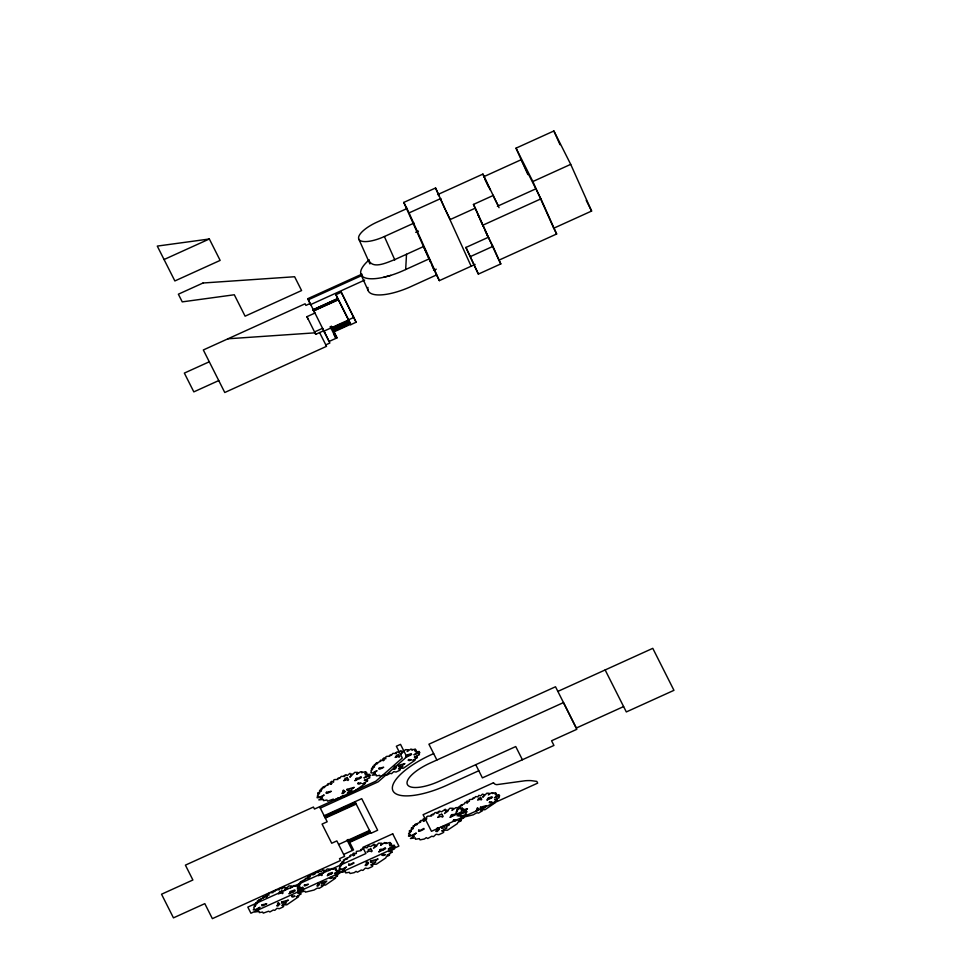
<?xml version="1.0" encoding="UTF-8"?>
<svg xmlns="http://www.w3.org/2000/svg" width="967" height="967" viewBox="0 0 967 967"><rect width="100%" height="100%" fill="white"/><g stroke="black" fill="none" stroke-linecap="round" stroke-linejoin="round"><path stroke-width="1.45" d="M369.237 259.809A40.143 13.598 -24.1 0 0 366.034 278.133A40.143 13.598 -24.1 0 0 405.669 269.515L406.515 254.273M368.923 260.546C373.31 269.467 387.151 262.395 394.657 259.652M394.826 259.567L423.522 246.549L436.504 274.954L412.897 285.676A40.215 13.623 -24.1 0 1 367.931 287.392M164.064 259.531L209.343 238.994L220.138 260.401L174.858 280.95L157.283 246.089L209.343 238.994M516.027 148.156L553.886 130.98L570.711 164.354L591.599 211.048L553.74 228.224L532.853 181.53L516.027 148.156L527.849 174.58M430.448 262.021L403.783 202.417L435.561 187.997L471.147 266.215M407.337 208.376L377.094 222.096A23.824 8.074 -24.1 0 0 358.866 239.236L369.926 263.955M437.567 194.657L482.92 174.084L499.045 207.687M483.621 176.768L521.201 159.712L540.928 198.851L556.641 233.99L498.912 260.183L478.133 215.012M403.783 202.417L409.065 212.909L440.855 198.489M358.866 239.236A23.824 8.074 -24.1 0 0 384.37 236.528L414.009 223.087M478.991 216.789L473.455 204.436L493.521 195.334M415.75 232.346L418.469 231.113M532.853 181.53L570.711 164.354M488.843 238.365L475.329 208.147L450.259 219.521L445.63 210.347M497.376 206.285L535.875 188.819M325.794 344.856L329.868 343.007L307.796 298.682L361.936 274.108M307.796 298.682L308.352 299.77L362.492 275.208M309.972 303.553L305.898 305.403L305.089 303.795L203.324 349.969L224.767 392.505L326.532 346.331L319.569 332.515M483.198 225.045L540.928 198.851M364.668 280.092L310.528 304.653L308.352 299.77M313.743 310.89L338.281 299.77L335.936 294.693L341.278 292.264L356.11 322.241L350.767 324.67L349.438 322.023M337.773 298.682L313.235 309.815L313.816 311.169M313.308 310.093L337.809 298.827M313.477 310.286L337.967 299.021M338.039 299.299L313.513 310.419L316.269 309.331M313.586 310.697L338.245 299.625M405.669 269.515L429.275 258.805M308.05 319.122L306.95 316.68L314.916 313.066M209.271 361.791L184.346 373.093L193.823 391.877L218.747 380.575M465.937 247.455L488.359 237.278L492.94 246.355L500.797 263.918L478.375 274.096L465.937 247.455L478.375 274.096M433.554 270.385L436.25 269.164M470.518 256.521L492.94 246.355M331.306 328.949L330.339 326.798L331.318 326.35L336.951 337.894L329.094 341.46L324.005 331.113L348.543 319.98M330.339 326.798L331.524 326.761M315.726 334.34L323.679 330.726L322.591 328.297L314.626 331.899L315.726 334.34L306.95 316.68M335.936 294.693L348.591 319.799L353.934 317.369M332.116 328.018L348.785 320.452M332.152 328.151L348.821 320.597M332.382 328.623L349.051 321.068M332.66 329.239L349.292 321.54M436.057 274.084L439.369 280.635L475.111 264.426M332.89 329.711L349.558 322.144M333.277 329.844L349.631 322.422M333.168 330.315L349.8 322.615M333.41 330.787L350.078 323.22M333.675 331.403L350.308 323.691L337.737 298.549L313.199 309.682L314.529 312.583M350.586 324.308L333.917 331.862L331.318 326.35M336.601 337.108L335.622 337.556L335.972 338.341L333.99 334.389M557.862 691.405L652.785 648.337L673.951 690.329L626.314 711.942L605.149 669.95M320.295 808.11L378.097 781.88L406.769 756.774L400.519 744.36L396.361 746.246L402.296 758.031L375.825 781.215L314.48 809.053L313.453 807.034L185.398 865.139L192.892 879.994L161.537 894.221L173.456 917.864L204.811 903.637L212.377 918.65L340.444 860.545L339.502 858.684L344.627 856.363L336.842 840.915L331.717 843.248L322.059 824.089L327.184 821.769L319.606 806.72M324.138 815.725L361.731 798.657L377.65 830.242L370.929 833.3L355.01 801.716M324.441 816.317L355.3 802.308M324.731 816.91L355.602 802.9M325.033 817.502L355.904 803.492M325.335 818.082L356.194 804.085M478.798 770.747L449.099 784.225A50.598 17.14 -24.1 0 1 392.989 790.873A50.598 17.14 -24.1 0 1 433.663 753.619M623.606 706.575L576.32 728.03L555.517 686.763L428.913 744.203L436.891 760.014M338.631 844.469L347.298 840.541M348.531 839.985L369.503 830.46M348.821 840.577L369.805 831.052M349.123 841.169L370.095 831.644M349.425 841.761L370.397 832.236M349.716 842.354L370.699 832.829M343.648 854.429L353.547 849.933L348.265 839.465L347.044 840.021L352.314 850.489M340.771 865.102L341.798 864.716L340.384 865.719L341.133 865.828C338.462 866.77 340.831 867.061 339.127 868.306L340.831 868.571L338.946 869.829L340.868 869.804L346.452 866.988L342.765 869.949L344.494 870.058L340.843 872.186L345.533 871.63L345.69 872.923L349.365 872.294L350.078 873.503L354.273 872.645L356.037 871.352L357.415 872.222L361.283 870.022L362.915 870.409L365.405 868.112L368.04 868.559L372.041 866.71C374.386 864.945 371.038 865.803 372.355 864.679L370.82 864.969L373.069 863.676L372.476 864.22L376.368 864.232L385.773 857.947L386.317 856.665L389.375 855.312L389.592 854.49L387.09 855.299L392.3 852.012L391.2 852.193L391.708 850.839L388.746 851.613L394.596 848.845L393.521 847.89L395.068 846.463L388.275 849.026L394.476 845.279L391.067 845.46C387.163 847.225 393.376 843.49 390.837 843.55L389.338 844.674L390.559 842.789L389.943 842.475L385.76 843.562L386.534 842.934L384.576 843.151L384.757 842.535L380.587 845.315L381.856 843.248L378.665 843.176L375.994 845.992L376.792 845.907L373.504 848.289L375.571 844.94L374.193 845.327L374.217 844.143L370.639 846.621L368.548 845.883L367.025 847.854L364.378 847.394L362.794 849.534L362.407 848.784L360.57 849.703L361.392 850.078L360.957 850.682L356.352 851.419L356.352 853.571L353.608 853.136L352.846 853.764L354.768 854.743L353.378 855.807L353.704 854.973L350.864 854.901L349.607 856.23L350.803 856.182L350.284 856.605L345.11 858.841L347.552 858.623L343.358 860.159L344.482 860.654L341.581 862.334L343.648 862.6L341.025 863.664L340.324 864.22L341.387 864.389L339.997 865.453M390.728 275.39L383.742 277.263M227.982 338.788L315.073 332.829M586.22 200.362L591.599 211.048M553.487 227.716L556.641 233.99M484.95 179.415L490.293 189.991M493.629 196.615L498.295 205.874M473.455 204.436L475.329 208.147M498.827 260.026L500.797 263.918M356.11 322.241L341.278 292.264M331.874 327.547L336.951 337.894M522.398 759.748L515.737 746.548L439.489 781.143A29.989 10.154 -24.1 0 1 407.409 784.551A29.989 10.154 -24.1 0 1 430.339 762.987L563.495 702.574L576.828 729.311L551.577 740.758L553.934 745.436L482.4 777.891L475.752 764.692M330.545 327.209L335.972 338.341M553.886 130.98L560.026 144.712M482.92 174.084L488.456 186.45M480.212 219.545L483.282 226.411M485.132 230.533L487.803 236.637M435.561 187.997L439.199 196.12M440.408 198.839L445.255 209.67M409.065 212.909L439.369 280.635M432.261 266.082L434.074 270.156M384.37 236.528L394.814 259.881M360.884 274.362L368.113 290.511M348.591 319.799L350.767 324.67M324.005 331.113L325.105 333.555M267.218 894.499L268.886 895.261L268.874 893.315L269.902 892.734L273.008 892.662L272.658 891.779L274.314 890.958L274.652 891.622L276.079 889.713L279.366 889.809L279.511 888.987L278.798 889.132L280.672 888.105L281.699 889.011L284.383 886.86L284.878 887.851L286.123 887.513L284.274 890.51L288.903 885.917L291.768 885.99L290.62 887.851L293.895 885.494L295.95 885.712L295.261 886.268L297.558 885.458C297.425 886.932 298.755 885.083 298.005 885.071L300.532 883.826L298.96 883.62L301.172 882.339L300.314 881.964L305.995 878.93C303.88 878.713 307.276 877.673 308.207 878.012L307.965 878.64L309.017 877.831L307.554 877.081L308.811 876.295L310.226 876.936L310.226 875.292L311.096 874.797L313.743 874.736L313.441 873.987L315.145 873.854L316.354 872.222L318.373 872.572L319.533 871.074L321.129 871.63L322.337 870.59C323.304 868.958 323.703 870.771 324.888 870.348L323.316 872.899L327.257 869.007L329.687 869.067L328.72 870.638L331.899 868.523L333.252 868.825L332.672 869.297L335.863 868.475L335.392 870.155L336.54 869.297C335.863 871.968 335.489 870.638 339.32 870.614L334.582 873.467L339.768 871.509L338.583 872.597L339.405 873.334L334.945 875.449L337.205 874.857L336.818 875.884L337.664 875.751L333.688 878.254L335.597 877.637L335.428 878.266L325.492 885.071L321.769 885.192L321.274 885.639L322.905 886.123L319.146 888.371C317.116 886.981 314.928 890.389 312.837 890.329L305.439 892.142L304.895 891.223L302.091 891.695L301.97 890.716L300.145 891.332L299.673 890.559C295.358 892.203 302.345 889.108 302.671 887.174L298.404 889.326L297.28 888.939C298.827 888.093 295.902 887.247 298.622 886.292L299.129 885.446L298.344 885.736L299.565 885.579L298.465 887.271L299.818 886.268C299.008 889.41 298.573 887.851 303.082 887.815L297.51 891.175L303.614 888.878L302.212 890.16L303.179 891.006L297.933 893.496L300.604 892.795L300.145 894.016L301.124 893.859L296.458 896.796L298.694 896.071L298.501 896.808L286.836 904.81L283.343 904.81L283.875 904.314L281.856 905.475L283.234 905.221C282.062 906.224 285.06 905.45 282.956 907.034L279.366 908.702L276.997 908.303L274.773 910.358L273.31 910.007L269.841 911.978L268.596 911.204L263.254 913.126L262.613 912.05L259.313 912.606L259.168 911.446L254.962 911.954L258.237 910.032L256.69 909.947L259.99 907.288L254.986 909.814L253.269 909.838L253.668 909.367C255.481 908.364 252.036 907.372 255.228 906.248L254.551 906.152C258.225 903.686 253.124 906.998 254.502 904.81L257.476 903.359L255.626 903.105L258.225 901.607L257.222 901.159L260.075 900.337L260.812 899.419L258.793 899.975L263.906 897.594C261.827 898.452 263.967 895.502 264.716 896.82L266.505 896.518L266.215 897.255L267.46 896.3L265.732 895.418L267.218 894.499M331.802 781.421L333.567 782.23L333.567 780.164L334.655 779.559L337.942 779.475L337.568 778.544L339.332 777.661L339.683 778.375L341.194 776.356L344.675 776.453L344.832 775.582L344.083 775.739L346.053 774.652L347.141 775.619L349.981 773.322L350.513 774.386L351.831 774.023L349.873 777.19L354.78 772.343L357.814 772.415L356.605 774.374L360.57 771.739L362.25 772.113L361.525 772.706L365.49 771.678L366.082 771.98L364.922 773.769L366.348 772.693C368.753 772.645 362.855 776.187 366.553 774.519L369.793 774.337L363.906 777.903L370.361 775.461L368.886 776.815L369.914 777.722L364.354 780.357L367.17 779.62L366.686 780.901L367.738 780.744L362.782 783.862L365.163 783.089L364.958 783.874L352.58 792.348L348.894 792.348L349.462 791.816L347.322 793.061L348.773 792.783C347.528 793.847 350.707 793.025 348.483 794.705L344.675 796.47L342.173 796.046L339.804 798.222L338.257 797.848L334.582 799.939L333.264 799.117L327.608 801.159L326.931 800.011L323.437 800.603L323.28 799.383L318.82 799.914L322.289 797.884L320.645 797.787L324.15 794.971L318.844 797.642L317.031 797.666L318.82 796.47L317.2 796.228C318.82 795.031 316.56 794.765 319.11 793.871L318.385 793.774L319.739 792.819L317.708 793.133L321.491 790.801L319.521 790.547L322.289 788.951L321.213 788.48L324.235 787.609L325.009 786.642L322.881 787.235L328.297 784.696C326.084 785.603 328.357 782.484 329.155 783.886L331.052 783.56L330.75 784.346L332.068 783.33L330.231 782.4L331.802 781.421M384.129 758.092L385.773 758.841L385.773 756.931L386.776 756.363L389.822 756.291L389.483 755.42L391.103 754.611L391.442 755.275L392.844 753.39L396.071 753.486L396.216 752.689L395.515 752.822L397.352 751.806L398.356 752.701L400.991 750.585L401.486 751.564L402.707 751.226L400.882 754.175L405.439 749.667L408.243 749.739L407.131 751.552L410.806 749.111L412.365 749.461L411.688 750.017L415.375 749.062L414.831 750.996L416.161 750.005C415.363 753.088 414.94 751.564 419.364 751.528L413.9 754.828L419.883 752.568L418.518 753.825L419.46 754.671L414.311 757.113L416.922 756.424L416.475 757.608L417.442 757.463L412.861 760.352L415.061 759.639L414.867 760.364L403.396 768.221L399.975 768.221L400.507 767.738L398.513 768.874L399.867 768.62C398.718 769.611 401.656 768.85 399.601 770.409L396.071 772.041L393.738 771.654L391.55 773.673L390.112 773.322L386.703 775.268L385.495 774.507L380.249 776.392L379.62 775.329L376.368 775.885L376.236 774.748L372.102 775.232L375.317 773.358L373.794 773.262L377.045 770.651L372.126 773.129L370.82 772.693C372.609 771.702 369.225 770.747 372.355 769.635L371.703 769.539C375.305 767.121 370.288 770.373 371.654 768.221L374.567 766.795L372.754 766.553L375.305 765.066L374.314 764.643L377.118 763.833L377.843 762.927L375.861 763.483L380.877 761.126C378.834 761.972 380.938 759.083 381.675 760.376L383.428 760.074L383.15 760.799L384.37 759.857L382.678 758.998L384.129 758.092M424.694 818.191L426.628 819.073L426.628 816.825L427.825 816.148L431.439 816.063L431.886 815.435L431.028 815.036L432.95 814.069L433.349 814.855L435.005 812.631L437.543 812.449L436.77 813.138L437.773 813.102L438.825 812.739L439.006 811.784L438.172 811.954L439.356 811.047L441.544 811.821L445.279 809.234L445.243 810.467L446.694 810.068L444.542 813.549L447.963 811.071L447.129 811.156L449.921 808.219L453.257 808.303L451.927 810.455L455.747 807.711L459.591 807.397L460.026 806.913L459.144 806.526L462.431 805.318L460.522 805.487L464.583 803.746L465.03 802.405L467.254 802.465L467.001 803.118L468.088 802.272L466.577 801.51L467.182 801.014L469.333 801.365L469.333 799.673L472.936 799.105L472.633 798.331L474.084 797.606L474.374 798.198L475.619 796.53L477.686 796.881L478.883 795.333L480.526 795.914L481.771 794.838C482.763 793.17 483.174 795.031 484.394 794.596L482.775 797.219L486.824 793.218L489.314 793.278L488.323 794.898L491.587 792.722L492.977 793.025L492.372 793.52L495.66 792.674L495.177 794.391L496.349 793.508C495.648 796.252 495.273 794.898 499.202 794.862L494.342 797.799L499.673 795.793L498.452 796.905L499.298 797.654L494.705 799.83L497.038 799.226L496.639 800.277L497.497 800.144L493.424 802.719L495.382 802.078L495.213 802.719L485.011 809.705L481.179 809.838L480.672 810.298L482.352 810.793L478.496 813.102C476.405 811.676 474.156 815.181 472.005 815.108L464.414 816.97L463.858 816.039L460.848 816.607L463.544 816.221L463 817.623L464.16 817.441L458.721 820.874L461.332 820.028L461.102 820.886L457.899 822.301L457.331 823.642L447.516 830.194L443.454 830.194L444.083 829.613L441.738 830.967L443.333 830.665C441.967 831.838 445.449 830.943 443.007 832.78L438.837 834.714L436.081 834.255L433.482 836.648L431.778 836.237L427.74 838.534L426.302 837.64L424.453 838.981L420.077 839.876L419.34 838.619L415.496 839.271L415.339 837.918L410.431 838.498L414.251 836.274L412.438 836.177L416.293 833.071L410.455 836.008L408.461 836.044L410.431 834.726L408.545 833.953C411.688 832.732 406.974 832.841 410.745 831.862L409.96 831.753L411.446 830.713L409.198 831.052L413.368 828.501L411.205 828.211L414.239 826.459L413.066 825.951L417.442 824.343L414.891 824.573L420.294 822.24L420.838 821.793L419.581 821.853L420.899 820.463L423.86 820.536L423.534 821.406L424.972 820.294L422.966 819.267L424.694 818.191M281.59 901.981L281.784 903.251L284.685 902.694L285.12 903.553L286.232 903.057L285.978 901.655L288.384 900.108L281.59 901.981M321.044 882.653L321.201 883.741L323.679 883.27L324.042 883.995L326.81 881.07L321.044 882.653M347.032 789.35L347.238 790.692L350.32 790.099L350.779 791.018L351.94 790.486L351.674 789.012L354.224 787.368L347.032 789.35M370.518 861.065L370.736 862.491L373.975 861.863L374.459 862.83L375.692 862.274L375.414 860.715L378.085 858.986L370.518 861.065M398.259 765.441L398.44 766.686L401.293 766.142L401.728 766.988L402.804 766.493L402.562 765.127L404.919 763.604L398.259 765.441M441.423 826.894L441.641 828.381L445.025 827.728L445.533 828.731L446.814 828.151L446.524 826.531L449.317 824.718L441.423 826.894M480.43 807.24L480.599 808.352L483.137 807.856L483.512 808.617L486.365 805.608L480.43 807.24M279.705 904.06L277.976 906.006L276.695 905.801L279.016 903.468L277.541 903.613L278.218 902.658L279.705 904.06M319.436 884.43L317.962 886.086L316.874 885.917L318.844 883.923L317.599 884.056L318.167 883.246L319.436 884.43M345.038 791.55L343.2 793.617L341.847 793.399L344.3 790.921L342.753 791.079L343.454 790.075L345.038 791.55M368.415 863.386L366.481 865.562L365.067 865.332L367.641 862.721L366.01 862.89L366.759 861.827L368.415 862.528L368.415 863.386M396.397 767.484L394.693 769.394L393.448 769.2L395.721 766.904L394.282 767.049L394.935 766.106L396.397 767.484M439.223 829.323L437.205 831.584L435.73 831.354L438.414 828.622L436.709 828.804L437.495 827.692L439.223 828.417L439.223 829.323M478.786 809.053L477.275 810.757L476.163 810.576L478.182 808.533L476.9 808.666L477.48 807.832L478.786 809.053M281.856 891.091L283.077 892.892L282.461 893.593L281.167 892.904L278.411 893.834L279.765 892.686L279.596 891.695L281.856 891.091M321.274 873.394L322.301 874.93L321.781 875.522L320.681 874.942L318.336 875.727L319.34 873.902L321.274 873.394M347.322 777.806L348.603 779.716L347.963 780.466L346.585 779.728L343.66 780.72L345.098 779.499L344.917 778.447L347.322 777.806M370.82 848.929L372.174 850.936L371.497 851.722L370.047 850.948L366.977 851.987L368.487 850.706L368.294 849.606L370.82 848.929M398.513 754.743L399.709 756.508L399.117 757.197L397.836 756.52L395.128 757.439L396.458 756.315L396.289 755.336L398.513 754.743M441.738 814.226L443.152 816.329L442.439 817.139L440.928 816.341L437.725 817.417L439.296 816.088L439.091 814.927L441.738 814.226M480.672 797.727L481.735 799.298L481.191 799.914L480.067 799.31L477.662 800.12L478.689 798.246L480.672 797.727M458.491 815.35L458.974 816.148L460.848 815.507L460.981 816.523L466.541 814.141L465.417 813.138L467.049 811.651L459.954 814.323L466.42 810.419L462.867 810.612C458.793 812.449 465.284 808.557 462.625 808.617L461.066 809.79L462.335 807.82L459.663 808.533L459.99 807.675L459.301 807.518L457.331 808.617L459.373 808.436L456.775 809.705C456.654 811.059 458.733 809.56 456.823 810.89L457.403 810.962C454.623 811.954 457.621 812.812 456.037 813.694L457.186 813.9L456.75 812.933L454.369 814.468L451.71 814.625L450.876 815.604L452.882 815.145L449.945 817.381L461.573 811.869C461.235 813.863 454.067 817.03 458.491 815.35M293.352 891.792L288.915 893.798L291.442 891.876L289.713 892.275L290.438 891.429L294.766 889.978L295.189 890.825L293.352 891.792M359.494 778.556L354.804 780.683L357.476 778.64L355.638 779.064L356.412 778.169L358.817 778.036L360.993 776.634L361.44 777.528L359.494 778.556M331.04 873.987L327.269 875.703L329.421 874.071L327.946 874.398L328.562 873.684L332.249 872.452L332.612 873.177L331.04 873.987M409.803 755.432L405.451 757.403L407.929 755.517L406.237 755.904L406.95 755.082L411.193 753.656L411.616 754.49L409.803 755.432M383.633 849.715L378.689 851.951L381.506 849.812L379.572 850.247L380.382 849.316L382.92 849.171L385.204 847.696L385.688 848.639L383.633 849.715M490.704 798.331L486.836 800.096L489.036 798.416L487.525 798.754L488.166 798.029L491.937 796.76L492.312 797.497L490.704 798.331M326.363 792.311L326.217 793.375L327.789 793.121L331.318 791.296L326.363 792.311M262.069 904.774L261.948 905.789L263.435 905.547L266.759 903.819L262.069 904.774M379.088 768.185L378.955 769.176L380.418 768.946L383.681 767.254L379.088 768.185M304.436 885.035L304.327 885.893L305.596 885.687L308.425 884.225L304.436 885.035M348.761 864.184L348.628 865.32L350.272 865.042L353.982 863.132L353.692 862.54L350.634 864.293L348.761 864.184M418.711 830.145L418.566 831.33L420.282 831.052L424.162 829.045L423.848 828.441L420.657 830.266L418.711 830.145M463.386 809.681L463.278 810.564L464.571 810.346L467.472 808.847L463.386 809.681M358.286 782.968L357.681 783.717L358.878 784.14L361.283 783.21L358.286 782.968M292.203 895.962L291.635 896.663L292.771 897.062L295.032 896.179L292.203 895.962M408.678 759.53L408.122 760.219L409.234 760.618L411.458 759.748L408.678 759.53M330.073 877.54L329.59 878.145L330.545 878.483L332.479 877.734L330.073 877.54M382.352 854.357L381.723 855.154L383.186 854.997L382.98 855.59L385.507 854.61L382.352 854.357M453.777 819.895L453.112 820.717L454.635 820.56L454.43 821.176L457.065 820.161L453.777 819.895M489.713 801.981L489.217 802.598L490.196 802.948L492.179 802.175L489.713 801.981M203.034 283.005L178.363 294.198L182.243 301.873L234.304 294.766L245.098 316.185L301.583 290.547L294.621 276.743L203.034 283.005M493.448 782.774L423.087 814.697L431.463 831.318L537.688 783.125L536.818 781.396L531.173 780.635A54.805 18.566 -24.1 0 0 525.262 780.732L496.82 784.648A17.068 5.778 -24.1 0 1 494.935 784.152L493.448 782.774M392.711 833.832L362.818 847.394L365.913 853.523L247.818 907.106L250.912 913.235L398.9 846.101L392.711 833.832"/></g></svg>
